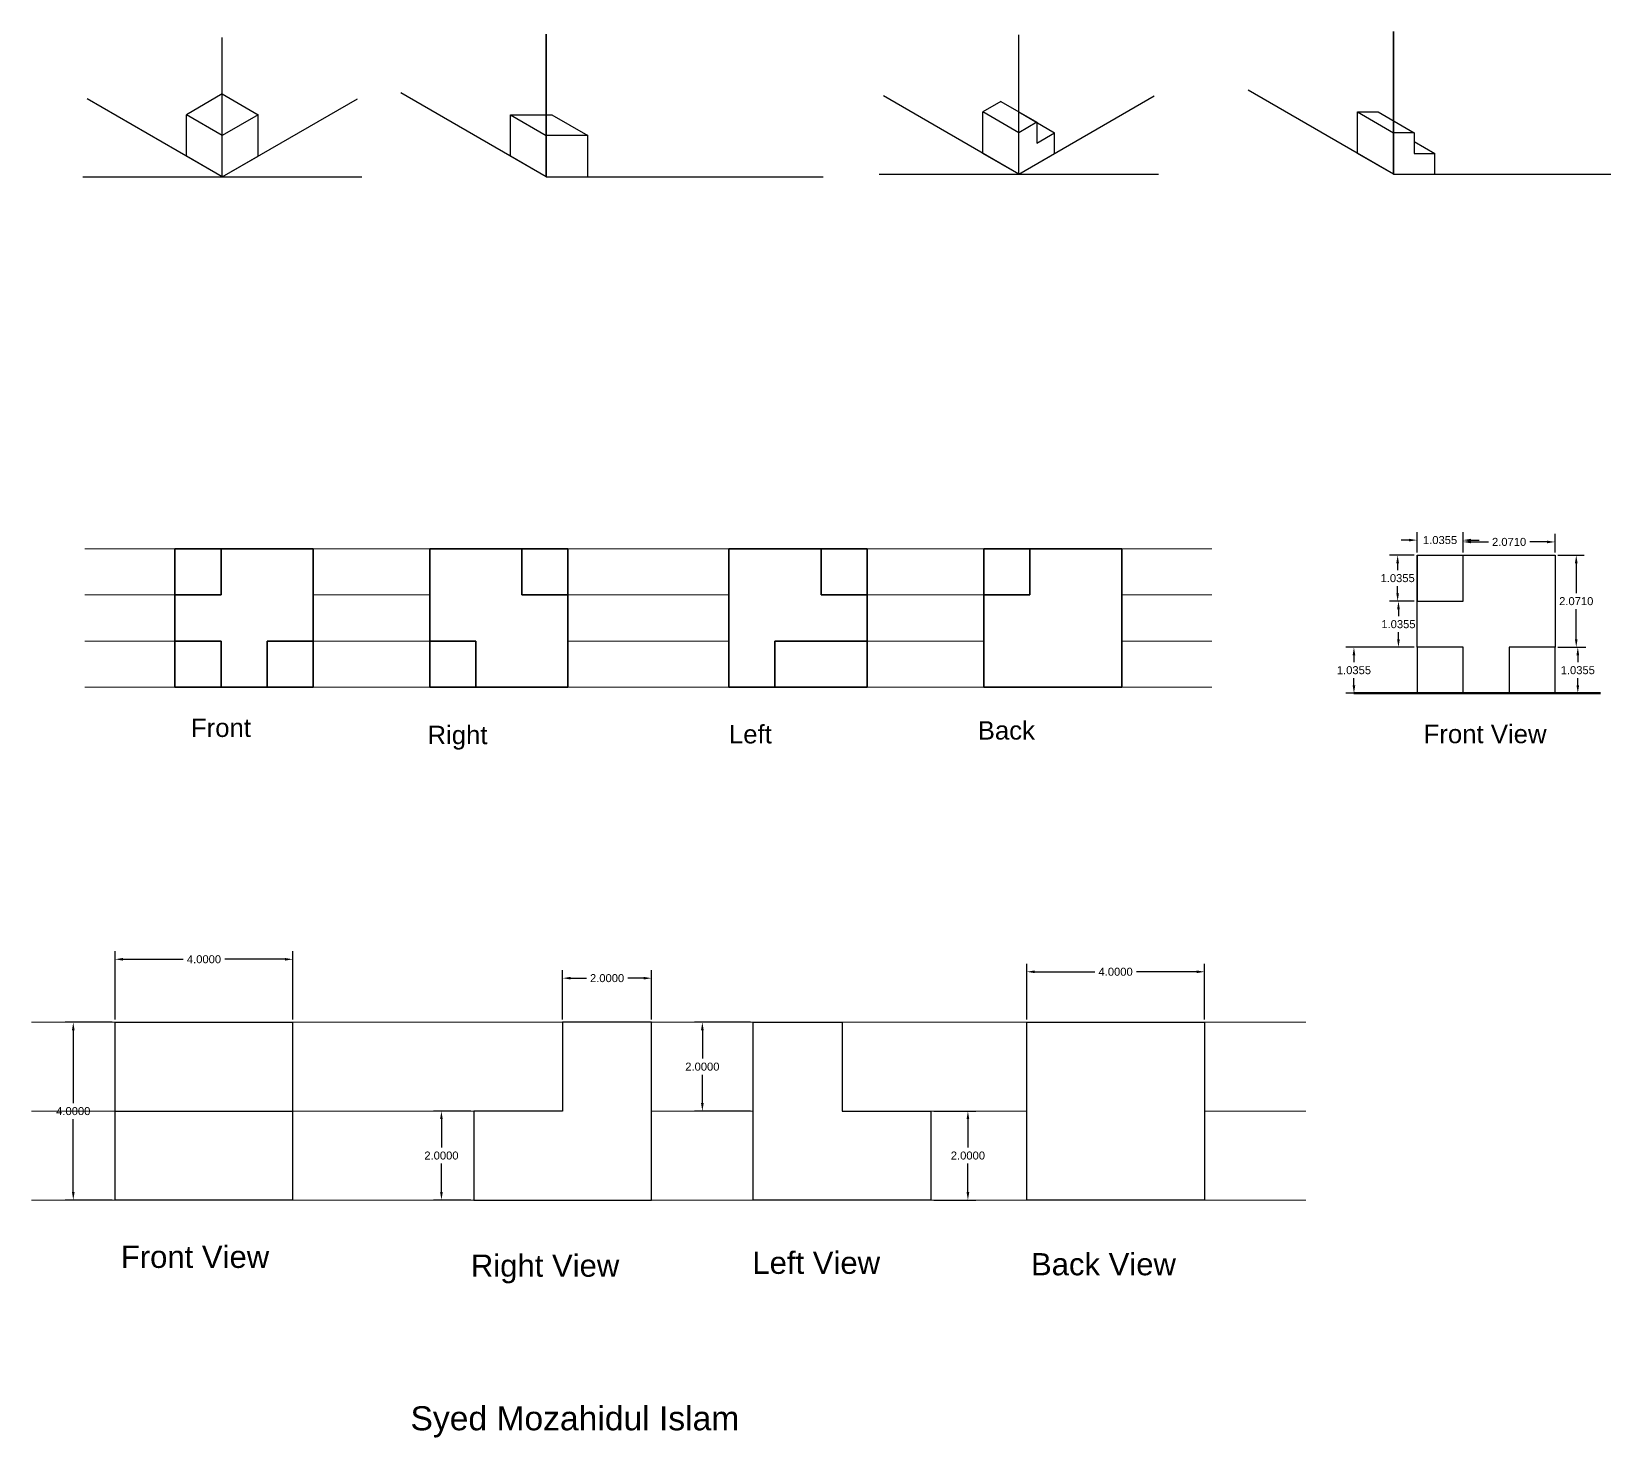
# Model space of a CAD drawing. Header units: inches. Extents: x 23 to 89.1, y 10.8 to 43.4.
# Drawn here: x 23.04 to 58.42, y 10.76 to 42.39 of the extents above; entities that cross this region are included whole.
import ezdxf

# ---------------------------------------------------------------- set-up
doc = ezdxf.new("R2010")
doc.units = ezdxf.units.IN
doc.header["$MEASUREMENT"] = 0
for name, color, linetype in [('Dimention', 210, 'Continuous'), ('Layer1', 50, 'Continuous'), ('Layer2', 10, 'Continuous')]:
    doc.layers.add(name, color=color, linetype=linetype)
for name, color, linetype, lineweight in [('Drawing', 10, 'Continuous', 35), ('Ground', 92, 'Continuous', 211), ('Layer3', 50, 'Continuous', 18), ('Porjection', 210, 'Continuous', 40), ('Porjection @ 1', 210, 'Continuous', 40), ('Projection', 7, 'Continuous', 5), ('Text', 130, 'Continuous', 211)]:
    doc.layers.add(name, color=color, linetype=linetype, lineweight=lineweight)
doc.styles.get("Standard").update_dxf_attribs({"font": 'arial.ttf'})
doc.dimstyles.new('Annotative', dxfattribs={"dimscale": 0, "dimtxt": 0.18, "dimasz": 0.18, "dimexe": 0.18, "dimexo": 0.0625, "dimgap": 0.09, "dimtad": 0, "dimtih": 1, "dimtoh": 1, "dimdec": 4, "dimzin": 0, "dimdsep": 46, "dimtxsty": 'Standard', "dimcen": 0.09, "dimadec": 0, "dimazin": 0, "dimtfac": 1, "dimtdec": 4, "dimtofl": 0, "dimtmove": 0, "dimatfit": 3, "dimfxl": 0, "dimtolj": 1, "dimtzin": 0, "dimarcsym": 0})
doc.dimstyles.get("Standard").update_dxf_attribs({"dimtxt": 0.18, "dimasz": 0.18, "dimexe": 0.18, "dimexo": 0.0625, "dimgap": 0.09, "dimtad": 0, "dimtih": 1, "dimtoh": 1, "dimdec": 4, "dimzin": 0, "dimdsep": 46, "dimtxsty": 'Standard', "dimcen": 0.09, "dimadec": 0, "dimazin": 0, "dimtfac": 1, "dimtdec": 4, "dimtofl": 0, "dimtmove": 0, "dimatfit": 3, "dimfxl": 0, "dimtolj": 1, "dimtzin": 0, "dimarcsym": 0})

# ---------------------------------------------------------------- blocks, each defined once
blk = doc.blocks.new('*D61')
at = {"layer": 'Defpoints', "color": 0, "transparency": 16777216}
for p in [(55.238, 30.949), (54.203, 30.61), (55.238, 30.61)]:
    blk.add_point(p, dxfattribs=at)
at = {"layer": 'Porjection', "color": 0, "lineweight": -2, "transparency": 16777216}
for p, q in [((54.023, 30.949), (53.843, 30.949)), ((54.203, 30.673), (54.203, 31.129)), ((55.238, 30.673), (55.238, 31.129)), ((55.418, 30.949), (55.598, 30.949))]:
    blk.add_line(p, q, dxfattribs=at)
at = {"layer": 'Porjection', "color": 0, "transparency": 16777216}
for points in [[(54.023, 30.979), (54.023, 30.919), (54.203, 30.949)], [(55.418, 30.979), (55.418, 30.919), (55.238, 30.949)]]:
    blk.add_solid(points, dxfattribs=at)
at = {"layer": 'Porjection', "color": 0, "transparency": 16777216, "insert": (54.721, 30.949), "char_height": 0.18, "attachment_point": 5}
blk.add_mtext('\\A1;1.0355', dxfattribs=at)
blk = doc.blocks.new('*D62')
at = {"layer": 'Defpoints', "color": 0, "transparency": 16777216}
for p in [(57.309, 30.908), (55.238, 30.61), (57.309, 30.61)]:
    blk.add_point(p, dxfattribs=at)
at = {"layer": 'Porjection', "color": 0, "lineweight": -2, "transparency": 16777216}
for p, q in [((55.238, 30.673), (55.238, 31.088)), ((55.418, 30.908), (55.809, 30.908)), ((57.129, 30.908), (56.739, 30.908)), ((57.309, 30.673), (57.309, 31.088))]:
    blk.add_line(p, q, dxfattribs=at)
at = {"layer": 'Porjection', "color": 0, "transparency": 16777216}
for points in [[(55.418, 30.938), (55.418, 30.878), (55.238, 30.908)], [(57.129, 30.938), (57.129, 30.878), (57.309, 30.908)]]:
    blk.add_solid(points, dxfattribs=at)
at = {"layer": 'Porjection', "color": 0, "transparency": 16777216, "insert": (56.274, 30.908), "char_height": 0.18, "attachment_point": 5}
blk.add_mtext('\\A1;2.0710', dxfattribs=at)
blk = doc.blocks.new('*D63')
at = {"layer": 'Defpoints', "color": 0, "transparency": 16777216}
for p in [(57.309, 30.61), (57.309, 28.539), (57.784, 28.539)]:
    blk.add_point(p, dxfattribs=at)
at = {"layer": 'Porjection', "color": 0, "lineweight": -2, "transparency": 16777216}
for p, q in [((57.372, 30.61), (57.964, 30.61)), ((57.784, 30.43), (57.784, 29.757)), ((57.784, 28.719), (57.784, 29.393)), ((57.372, 28.539), (57.964, 28.539))]:
    blk.add_line(p, q, dxfattribs=at)
at = {"layer": 'Porjection', "color": 0, "transparency": 16777216}
for points in [[(57.754, 30.43), (57.814, 30.43), (57.784, 30.61)], [(57.754, 28.719), (57.814, 28.719), (57.784, 28.539)]]:
    blk.add_solid(points, dxfattribs=at)
at = {"layer": 'Porjection', "color": 0, "transparency": 16777216, "insert": (57.784, 29.575), "char_height": 0.18, "attachment_point": 5}
blk.add_mtext('\\A1;2.0710', dxfattribs=at)
blk = doc.blocks.new('*D64')
at = {"layer": 'Defpoints', "color": 0, "transparency": 16777216}
for p in [(57.309, 28.539), (57.309, 27.504), (57.819, 27.504)]:
    blk.add_point(p, dxfattribs=at)
at = {"layer": 'Porjection', "color": 0, "lineweight": -2, "transparency": 16777216}
for p, q in [((57.372, 28.539), (57.999, 28.539)), ((57.819, 28.359), (57.819, 28.204)), ((57.819, 27.684), (57.819, 27.84)), ((57.372, 27.504), (57.999, 27.504))]:
    blk.add_line(p, q, dxfattribs=at)
at = {"layer": 'Porjection', "color": 0, "transparency": 16777216}
for points in [[(57.789, 28.359), (57.849, 28.359), (57.819, 28.539)], [(57.789, 27.684), (57.849, 27.684), (57.819, 27.504)]]:
    blk.add_solid(points, dxfattribs=at)
at = {"layer": 'Porjection', "color": 0, "transparency": 16777216, "insert": (57.819, 28.022), "char_height": 0.18, "attachment_point": 5}
blk.add_mtext('\\A1;1.0355', dxfattribs=at)
blk = doc.blocks.new('*D65')
at = {"layer": 'Defpoints', "color": 0, "transparency": 16777216}
for p in [(54.203, 30.61), (53.767, 29.575), (54.203, 29.575)]:
    blk.add_point(p, dxfattribs=at)
at = {"layer": 'Porjection', "color": 0, "lineweight": -2, "transparency": 16777216}
for p, q in [((54.14, 30.61), (53.587, 30.61)), ((53.767, 30.43), (53.767, 30.275)), ((53.767, 29.755), (53.767, 29.911)), ((54.14, 29.575), (53.587, 29.575))]:
    blk.add_line(p, q, dxfattribs=at)
at = {"layer": 'Porjection', "color": 0, "transparency": 16777216}
for points in [[(53.737, 30.43), (53.797, 30.43), (53.767, 30.61)], [(53.737, 29.755), (53.797, 29.755), (53.767, 29.575)]]:
    blk.add_solid(points, dxfattribs=at)
at = {"layer": 'Porjection', "color": 0, "transparency": 16777216, "insert": (53.767, 30.093), "char_height": 0.18, "attachment_point": 5}
blk.add_mtext('\\A1;1.0355', dxfattribs=at)
blk = doc.blocks.new('*D66')
at = {"layer": 'Defpoints', "color": 0, "transparency": 16777216}
for p in [(54.203, 29.575), (53.785, 28.539), (54.203, 28.539)]:
    blk.add_point(p, dxfattribs=at)
at = {"layer": 'Porjection', "color": 0, "lineweight": -2, "transparency": 16777216}
for p, q in [((54.14, 29.575), (53.605, 29.575)), ((53.785, 29.395), (53.785, 29.239)), ((53.785, 28.719), (53.785, 28.875)), ((54.14, 28.539), (53.605, 28.539))]:
    blk.add_line(p, q, dxfattribs=at)
at = {"layer": 'Porjection', "color": 0, "transparency": 16777216}
for points in [[(53.755, 29.395), (53.815, 29.395), (53.785, 29.575)], [(53.755, 28.719), (53.815, 28.719), (53.785, 28.539)]]:
    blk.add_solid(points, dxfattribs=at)
at = {"layer": 'Porjection', "color": 0, "transparency": 16777216, "insert": (53.785, 29.057), "char_height": 0.18, "attachment_point": 5}
blk.add_mtext('\\A1;1.0355', dxfattribs=at)
blk = doc.blocks.new('*D67')
at = {"layer": 'Defpoints', "color": 0, "transparency": 16777216}
for p in [(54.203, 28.539), (52.784, 27.504), (54.203, 27.504)]:
    blk.add_point(p, dxfattribs=at)
at = {"layer": 'Porjection', "color": 0, "lineweight": -2, "transparency": 16777216}
for p, q in [((54.14, 28.539), (52.604, 28.539)), ((52.784, 28.359), (52.784, 28.204)), ((52.784, 27.684), (52.784, 27.84)), ((54.14, 27.504), (52.604, 27.504))]:
    blk.add_line(p, q, dxfattribs=at)
at = {"layer": 'Porjection', "color": 0, "transparency": 16777216}
for points in [[(52.754, 28.359), (52.814, 28.359), (52.784, 28.539)], [(52.754, 27.684), (52.814, 27.684), (52.784, 27.504)]]:
    blk.add_solid(points, dxfattribs=at)
at = {"layer": 'Porjection', "color": 0, "transparency": 16777216, "insert": (52.784, 28.022), "char_height": 0.18, "attachment_point": 5}
blk.add_mtext('\\A1;1.0355', dxfattribs=at)
blk = doc.blocks.new('*D91')
at = {"layer": 'Defpoints', "color": 0, "transparency": 16777216}
for p in [(28.918, 21.519), (24.918, 20.103), (28.918, 20.103)]:
    blk.add_point(p, dxfattribs=at)
at = {"layer": 'Dimention', "color": 0, "lineweight": -2, "transparency": 16777216}
for p, q in [((24.918, 20.166), (24.918, 21.699)), ((28.918, 20.166), (28.918, 21.699)), ((25.098, 21.519), (26.451, 21.519)), ((28.738, 21.519), (27.385, 21.519))]:
    blk.add_line(p, q, dxfattribs=at)
at = {"layer": 'Dimention', "color": 0, "transparency": 16777216}
for points in [[(25.098, 21.549), (25.098, 21.489), (24.918, 21.519)], [(28.738, 21.549), (28.738, 21.489), (28.918, 21.519)]]:
    blk.add_solid(points, dxfattribs=at)
at = {"layer": 'Dimention', "color": 0, "transparency": 16777216, "insert": (26.918, 21.519), "char_height": 0.18, "attachment_point": 5}
blk.add_mtext('\\A1;4.0000', dxfattribs=at)
blk = doc.blocks.new('*D92')
at = {"layer": 'Defpoints', "color": 0, "transparency": 16777216}
for p in [(24.918, 20.103), (23.978, 16.103), (24.918, 16.103)]:
    blk.add_point(p, dxfattribs=at)
at = {"layer": 'Dimention', "color": 0, "lineweight": -2, "transparency": 16777216}
for p, q in [((24.856, 20.103), (23.798, 20.103)), ((23.978, 19.923), (23.978, 18.285)), ((23.978, 16.283), (23.978, 17.922)), ((24.856, 16.103), (23.798, 16.103))]:
    blk.add_line(p, q, dxfattribs=at)
at = {"layer": 'Dimention', "color": 0, "transparency": 16777216}
for points in [[(23.948, 19.923), (24.008, 19.923), (23.978, 20.103)], [(23.948, 16.283), (24.008, 16.283), (23.978, 16.103)]]:
    blk.add_solid(points, dxfattribs=at)
at = {"layer": 'Dimention', "color": 0, "transparency": 16777216, "insert": (23.978, 18.103), "char_height": 0.18, "attachment_point": 5}
blk.add_mtext('\\A1;4.0000', dxfattribs=at)
blk = doc.blocks.new('*D93')
at = {"layer": 'Defpoints', "color": 0, "transparency": 16777216}
for p in [(36.985, 21.094), (34.985, 20.103), (36.985, 20.103)]:
    blk.add_point(p, dxfattribs=at)
at = {"layer": 'Dimention', "color": 0, "lineweight": -2, "transparency": 16777216}
for p, q in [((34.985, 20.166), (34.985, 21.274)), ((36.985, 20.166), (36.985, 21.274)), ((35.165, 21.094), (35.52, 21.094)), ((36.805, 21.094), (36.45, 21.094))]:
    blk.add_line(p, q, dxfattribs=at)
at = {"layer": 'Dimention', "color": 0, "transparency": 16777216}
for points in [[(35.165, 21.124), (35.165, 21.064), (34.985, 21.094)], [(36.805, 21.124), (36.805, 21.064), (36.985, 21.094)]]:
    blk.add_solid(points, dxfattribs=at)
at = {"layer": 'Dimention', "color": 0, "transparency": 16777216, "insert": (35.985, 21.094), "char_height": 0.18, "attachment_point": 5}
blk.add_mtext('\\A1;2.0000', dxfattribs=at)
blk = doc.blocks.new('*D94')
at = {"layer": 'Defpoints', "color": 0, "transparency": 16777216}
for p in [(32.985, 18.103), (32.259, 16.103), (32.985, 16.103)]:
    blk.add_point(p, dxfattribs=at)
at = {"layer": 'Dimention', "color": 0, "lineweight": -2, "transparency": 16777216}
for p, q in [((32.923, 18.103), (32.079, 18.103)), ((32.259, 17.923), (32.259, 17.285)), ((32.259, 16.283), (32.259, 16.922)), ((32.923, 16.103), (32.079, 16.103))]:
    blk.add_line(p, q, dxfattribs=at)
at = {"layer": 'Dimention', "color": 0, "transparency": 16777216}
for points in [[(32.229, 17.923), (32.289, 17.923), (32.259, 18.103)], [(32.229, 16.283), (32.289, 16.283), (32.259, 16.103)]]:
    blk.add_solid(points, dxfattribs=at)
at = {"layer": 'Dimention', "color": 0, "transparency": 16777216, "insert": (32.259, 17.103), "char_height": 0.18, "attachment_point": 5}
blk.add_mtext('\\A1;2.0000', dxfattribs=at)
blk = doc.blocks.new('*D95')
at = {"layer": 'Defpoints', "color": 0, "transparency": 16777216}
for p in [(39.27, 20.103), (38.128, 18.103), (39.27, 18.103)]:
    blk.add_point(p, dxfattribs=at)
at = {"layer": 'Dimention', "color": 0, "lineweight": -2, "transparency": 16777216}
for p, q in [((39.207, 20.103), (37.948, 20.103)), ((38.128, 19.923), (38.128, 19.285)), ((38.128, 18.283), (38.128, 18.922)), ((39.207, 18.103), (37.948, 18.103))]:
    blk.add_line(p, q, dxfattribs=at)
at = {"layer": 'Dimention', "color": 0, "transparency": 16777216}
for points in [[(38.098, 19.923), (38.158, 19.923), (38.128, 20.103)], [(38.098, 18.283), (38.158, 18.283), (38.128, 18.103)]]:
    blk.add_solid(points, dxfattribs=at)
at = {"layer": 'Dimention', "color": 0, "transparency": 16777216, "insert": (38.128, 19.103), "char_height": 0.18, "attachment_point": 5}
blk.add_mtext('\\A1;2.0000', dxfattribs=at)
blk = doc.blocks.new('*D96')
at = {"layer": 'Defpoints', "color": 0, "transparency": 16777216}
for p in [(43.27, 18.103), (43.27, 16.103), (44.101, 16.103)]:
    blk.add_point(p, dxfattribs=at)
at = {"layer": 'Dimention', "color": 0, "lineweight": -2, "transparency": 16777216}
for p, q in [((43.332, 18.103), (44.281, 18.103)), ((44.101, 17.923), (44.101, 17.285)), ((44.101, 16.283), (44.101, 16.922)), ((43.332, 16.103), (44.281, 16.103))]:
    blk.add_line(p, q, dxfattribs=at)
at = {"layer": 'Dimention', "color": 0, "transparency": 16777216}
for points in [[(44.071, 17.923), (44.131, 17.923), (44.101, 18.103)], [(44.071, 16.283), (44.131, 16.283), (44.101, 16.103)]]:
    blk.add_solid(points, dxfattribs=at)
at = {"layer": 'Dimention', "color": 0, "transparency": 16777216, "insert": (44.101, 17.103), "char_height": 0.18, "attachment_point": 5}
blk.add_mtext('\\A1;2.0000', dxfattribs=at)
blk = doc.blocks.new('*D97')
at = {"layer": 'Defpoints', "color": 0, "transparency": 16777216}
for p in [(49.423, 21.238), (45.423, 20.103), (49.423, 20.103)]:
    blk.add_point(p, dxfattribs=at)
at = {"layer": 'Dimention', "color": 0, "lineweight": -2, "transparency": 16777216}
for p, q in [((45.423, 20.166), (45.423, 21.418)), ((45.603, 21.238), (46.956, 21.238)), ((49.243, 21.238), (47.89, 21.238)), ((49.423, 20.166), (49.423, 21.418))]:
    blk.add_line(p, q, dxfattribs=at)
at = {"layer": 'Dimention', "color": 0, "transparency": 16777216}
for points in [[(45.603, 21.268), (45.603, 21.208), (45.423, 21.238)], [(49.243, 21.268), (49.243, 21.208), (49.423, 21.238)]]:
    blk.add_solid(points, dxfattribs=at)
at = {"layer": 'Dimention', "color": 0, "transparency": 16777216, "insert": (47.423, 21.238), "char_height": 0.18, "attachment_point": 5}
blk.add_mtext('\\A1;4.0000', dxfattribs=at)

msp = doc.modelspace()

# ---------------------------------------------------------------- linework, layer by layer
for p, q in [((27.30158, 30.75017), (26.26606, 30.75017)), ((54.20285, 30.61035), (55.23836, 30.61035)), ((54.20285, 30.61035), (54.20285, 29.57484)), ((55.23836, 30.61035), (57.30939, 30.61035)), ((55.23836, 29.57484), (55.23836, 30.61035)), ((57.30939, 30.61035), (57.30939, 28.53933)), ((54.20285, 28.53933), (54.20285, 29.57484)), ((54.20285, 29.57484), (55.23836, 29.57484)), ((29.37261, 27.64363), (29.37261, 28.67915)), ((55.23836, 28.53933), (54.20285, 28.53933)), ((54.20285, 28.53933), (54.20285, 27.50381)), ((55.23836, 27.50381), (55.23836, 28.53933)), ((57.30939, 28.53933), (56.27387, 28.53933)), ((56.27387, 28.53933), (56.27387, 27.50381)), ((57.30939, 27.50381), (57.30939, 28.53933)), ((38.72619, 27.64363), (39.76171, 27.64363)), ((54.20285, 27.50381), (55.23836, 27.50381)), ((56.27387, 27.50381), (55.23836, 27.50381)), ((56.27387, 27.50381), (57.30939, 27.50381))]:
    msp.add_line(p, q)
at = {"layer": 'Dimention'}
msp.add_line((26.26606, 27.64363), (26.26606, 28.67915), dxfattribs=at)
at = {"layer": 'Drawing'}
for p, q in [((26.26606, 29.71466), (26.26606, 30.75017)), ((26.26606, 30.75017), (27.30158, 30.75017)), ((27.30158, 30.75017), (27.30158, 29.71466)), ((27.30158, 30.75017), (29.37261, 30.75017)), ((29.37261, 30.75017), (29.37261, 28.67915)), ((34.0683, 30.75017), (31.99727, 30.75017)), ((31.99727, 30.75017), (31.99727, 28.67915)), ((34.0683, 29.71466), (34.0683, 30.75017)), ((34.0683, 30.75017), (35.10381, 30.75017)), ((35.10381, 30.75017), (35.10381, 29.71466)), ((40.79722, 30.75017), (38.72619, 30.75017)), ((38.72619, 30.75017), (38.72619, 27.64363)), ((40.79722, 29.71466), (40.79722, 30.75017)), ((40.79722, 30.75017), (41.83273, 30.75017)), ((41.83273, 30.75017), (41.83273, 29.71466)), ((44.4574, 29.71466), (44.4574, 30.75017)), ((44.4574, 30.75017), (45.49291, 30.75017)), ((47.56394, 30.75017), (45.49291, 30.75017)), ((45.49291, 30.75017), (45.49291, 29.71466)), ((47.56394, 27.64363), (47.56394, 30.75017)), ((27.30158, 29.71466), (26.26606, 29.71466)), ((26.26606, 29.71466), (26.26606, 28.67915)), ((35.10381, 29.71466), (34.0683, 29.71466)), ((35.10381, 27.64363), (35.10381, 29.71466)), ((41.83273, 29.71466), (40.79722, 29.71466)), ((41.83273, 29.71466), (41.83273, 28.67915)), ((45.49291, 29.71466), (44.4574, 29.71466)), ((44.4574, 29.71466), (44.4574, 27.64363)), ((26.26606, 28.67915), (27.30158, 28.67915)), ((26.26606, 28.67915), (26.26606, 27.64363)), ((27.30158, 28.67915), (27.30158, 27.64363)), ((28.33709, 28.67915), (29.37261, 28.67915)), ((28.33709, 27.64363), (28.33709, 28.67915)), ((29.37261, 27.64363), (29.37261, 28.67915)), ((31.99727, 28.67915), (33.03279, 28.67915)), ((31.99727, 28.67915), (31.99727, 27.64363)), ((33.03279, 28.67915), (33.03279, 27.64363)), ((39.76171, 28.67915), (39.76171, 27.64363)), ((39.76171, 28.67915), (41.83273, 28.67915)), ((41.83273, 27.64363), (41.83273, 28.67915)), ((26.26606, 27.64363), (29.37261, 27.64363)), ((31.99727, 27.64363), (35.10381, 27.64363)), ((38.72619, 27.64363), (41.83273, 27.64363)), ((44.4574, 27.64363), (47.56394, 27.64363))]:
    msp.add_line(p, q, dxfattribs=at)
at = {"layer": 'Ground'}
msp.add_line((52.78437, 27.50381), (58.32669, 27.50381), dxfattribs=at)
at = {"layer": 'Layer1'}
for p, q in [((27.32993, 39.12191), (27.32993, 42.25279)), ((34.61687, 39.12191), (34.61687, 42.33085)), ((34.61687, 42.33085), (34.61687, 39.12191)), ((45.24416, 39.18351), (45.24416, 42.31439)), ((53.67202, 39.18351), (53.67202, 42.39245)), ((53.67202, 42.39245), (53.67202, 39.18351)), ((53.67202, 39.18351), (50.40211, 41.07263)), ((27.32993, 39.12191), (24.28679, 40.87887)), ((27.32993, 39.12191), (30.37308, 40.87887)), ((34.61687, 39.12191), (31.34696, 41.01103)), ((45.24416, 39.18351), (42.20101, 40.94047)), ((45.24416, 39.18351), (48.2873, 40.94047)), ((24.18977, 39.12191), (30.4701, 39.12191)), ((34.61687, 39.12191), (40.84292, 39.12191)), ((42.10399, 39.18351), (48.38432, 39.18351)), ((53.67202, 39.18351), (59.89807, 39.18351)), ((36.98535, 20.1035), (34.98535, 20.1035)), ((34.98535, 20.1035), (34.98535, 18.1035)), ((36.98535, 16.1035), (36.98535, 20.1035)), ((39.26986, 16.1035), (39.26986, 20.1035)), ((39.26986, 20.1035), (41.26986, 20.1035)), ((41.26986, 20.1035), (41.26986, 18.1035)), ((45.42318, 20.1035), (49.42318, 20.1035)), ((45.42318, 16.1035), (45.42318, 20.1035)), ((49.42318, 20.1035), (49.42318, 16.1035)), ((24.91843, 18.1035), (28.91843, 18.1035)), ((24.91843, 16.1035), (24.91843, 18.1035)), ((28.91843, 16.1035), (28.91843, 18.1035)), ((34.98535, 18.1035), (32.98535, 18.1035)), ((32.98535, 18.1035), (32.98535, 16.1035)), ((41.26986, 18.1035), (43.26986, 18.1035)), ((43.26986, 18.1035), (43.26986, 16.1035)), ((28.91843, 16.1035), (24.91843, 16.1035)), ((32.98535, 16.1035), (36.98535, 16.1035)), ((43.26986, 16.1035), (39.26986, 16.1035)), ((49.42318, 16.1035), (45.42318, 16.1035))]:
    msp.add_line(p, q, dxfattribs=at)
msp.add_lwpolyline([(55.23836, 27.50381), (55.23836, 28.53933), (54.20285, 28.53933), (54.20285, 29.57484), (55.23836, 29.57484), (55.23836, 30.61035), (57.30939, 30.61035), (57.30939, 28.53933), (56.27387, 28.53933), (56.27387, 27.50381)], dxfattribs=at)
at = {"layer": 'Layer2'}
for p, q in [((27.32993, 40.98583), (26.52283, 40.51985)), ((27.32993, 40.05387), (27.32993, 40.98583)), ((27.32993, 40.98583), (28.13704, 40.51985)), ((44.8406, 40.81444), (44.43705, 40.58145)), ((44.8406, 40.81444), (45.64771, 40.34846)), ((26.52283, 39.58789), (26.52283, 40.51985)), ((27.32993, 40.05387), (26.52283, 40.51985)), ((28.13704, 40.51985), (27.32993, 40.05387)), ((28.13704, 39.58789), (28.13704, 40.51985)), ((33.8099, 39.58812), (33.8099, 40.52008)), ((33.8099, 40.52008), (34.61687, 40.05387)), ((33.8099, 40.52008), (34.74186, 40.52008)), ((34.74186, 40.52008), (35.54883, 40.05387)), ((44.43705, 39.64949), (44.43705, 40.58145)), ((45.24416, 40.11547), (44.43705, 40.58145)), ((45.24416, 40.11547), (45.24416, 40.58145)), ((45.24416, 40.58145), (46.05126, 40.11547)), ((45.64771, 40.34846), (45.24416, 40.11547)), ((45.64771, 40.34846), (45.64771, 39.88248)), ((52.86505, 39.64972), (52.86505, 40.58168)), ((52.86505, 40.58168), (53.67202, 40.11547)), ((52.86505, 40.58168), (53.33103, 40.58168)), ((53.33103, 40.58168), (54.138, 40.11547)), ((27.32993, 39.12191), (27.32993, 40.05387)), ((34.61687, 39.12191), (34.61687, 40.05387)), ((35.54883, 40.05387), (34.61687, 40.05387)), ((35.54883, 39.12191), (35.54883, 40.05387)), ((45.24416, 39.18351), (45.24416, 40.11547)), ((45.64771, 39.88248), (46.05126, 40.11547)), ((46.05126, 39.64949), (46.05126, 40.11547)), ((53.67202, 39.18351), (53.67202, 40.11547)), ((54.138, 40.11547), (53.67202, 40.11547)), ((53.79701, 40.1157), (53.79741, 40.11547)), ((54.138, 40.11547), (54.138, 39.64949)), ((45.24416, 39.18351), (44.43705, 39.64949)), ((45.24416, 39.18351), (46.05126, 39.64949)), ((53.67202, 39.18351), (52.86505, 39.64972)), ((54.138, 39.9187), (54.60399, 39.64949)), ((54.138, 39.64949), (54.60399, 39.64949)), ((54.60399, 39.18351), (54.60399, 39.64949)), ((27.32993, 39.12191), (26.52283, 39.58789)), ((27.32993, 39.12191), (28.13704, 39.58789)), ((34.61687, 39.12191), (33.8099, 39.58812)), ((34.61687, 39.12191), (35.54883, 39.12191)), ((53.67202, 39.18351), (54.60399, 39.18351)), ((24.91843, 20.1035), (28.91843, 20.1035)), ((24.91843, 18.1035), (24.91843, 20.1035)), ((28.91843, 18.1035), (28.91843, 20.1035))]:
    msp.add_line(p, q, dxfattribs=at)
for points in [[(54.20285, 29.57484), (54.20285, 30.61035), (55.23836, 30.61035)], [(57.30939, 27.50381), (57.30939, 28.53933)]]:
    msp.add_lwpolyline(points, dxfattribs=at)
at = {"layer": 'Layer3'}
msp.add_lwpolyline([(54.20285, 27.50381), (54.20285, 28.53933)], dxfattribs=at)
at = {"layer": 'Projection'}
for p, q in [((26.26606, 30.75017), (24.2354, 30.75017)), ((26.26606, 30.75017), (27.30158, 30.75017)), ((26.26606, 29.71466), (26.26606, 30.75017)), ((29.37261, 30.75017), (31.99727, 30.75017)), ((34.0683, 30.75017), (35.10381, 30.75017)), ((35.10381, 30.75017), (35.10381, 29.71466)), ((35.10381, 30.75017), (38.72619, 30.75017)), ((40.79722, 30.75017), (41.83273, 30.75017)), ((41.83273, 29.71466), (41.83273, 30.75017)), ((41.83273, 30.75017), (41.83273, 29.71466)), ((41.83273, 30.75017), (44.4574, 30.75017)), ((44.4574, 30.75017), (44.4574, 29.71466)), ((44.4574, 30.75017), (45.49291, 30.75017)), ((47.56394, 30.75017), (49.59057, 30.75017)), ((26.26606, 29.71466), (24.2354, 29.71466)), ((29.37261, 29.71466), (31.99727, 29.71466)), ((35.10381, 29.71466), (38.72619, 29.71466)), ((41.83273, 29.71466), (44.4574, 29.71466)), ((47.56394, 29.71466), (49.59057, 29.71466)), ((26.26606, 28.67915), (24.2354, 28.67915)), ((29.37261, 28.67915), (29.37261, 27.64363)), ((29.37261, 28.67915), (31.99727, 28.67915)), ((31.99727, 28.67915), (31.99727, 27.64363)), ((35.10381, 28.67915), (38.72619, 28.67915)), ((41.83273, 27.64363), (41.83273, 28.67915)), ((41.83273, 28.67915), (44.4574, 28.67915)), ((47.56394, 28.67915), (49.59057, 28.67915)), ((26.26606, 27.64363), (24.2354, 27.64363)), ((31.99727, 27.64363), (29.37261, 27.64363)), ((38.72619, 27.64363), (35.10381, 27.64363)), ((44.4574, 27.64363), (41.83273, 27.64363)), ((47.56394, 27.64363), (49.59057, 27.64363)), ((24.91843, 20.1035), (23.03749, 20.1035)), ((28.91843, 20.1035), (34.98535, 20.1035)), ((36.98535, 20.1035), (39.26986, 20.1035)), ((41.26986, 20.1035), (45.42318, 20.1035)), ((49.42318, 20.1035), (51.7002, 20.1035)), ((24.91843, 18.1035), (23.03749, 18.1035)), ((28.91843, 18.1035), (32.98535, 18.1035)), ((36.98535, 18.1035), (39.26986, 18.1035)), ((43.26986, 18.1035), (45.42318, 18.1035)), ((49.42318, 18.1035), (51.7002, 18.1035)), ((24.91843, 16.1035), (23.03749, 16.1035)), ((28.91843, 16.1035), (32.98535, 16.1035)), ((36.98535, 16.1035), (39.26986, 16.1035)), ((43.26986, 16.1035), (45.42318, 16.1035)), ((49.42318, 16.1035), (51.7002, 16.1035))]:
    msp.add_line(p, q, dxfattribs=at)

# ---------------------------------------------------------------- texts
at = {"layer": 'Layer2', "insert": (31.56322, 11.4642), "char_height": 0.5411985, "attachment_point": 1}
msp.add_mtext_dynamic_manual_height_columns('Syed Mozahidul Islam', width=78.5129377, gutter_width=2.70599, heights=[0], dxfattribs=at)
at = {"layer": 'Text', "attachment_point": 1}
for s, width, gutter_width, insert, char_height in [('Front ', 3.501786, 0.2071, (26.62443, 26.93512), 0.414205), ('Back ', 3.501786, 0.2071, (44.32219, 26.87587), 0.414205), ('Right ', 3.501786, 0.2071, (31.94577, 26.77296), 0.414205), ('Left', 3.501786, 0.2071, (38.72619, 26.79012), 0.414205), ('Front View', 3.501786, 0.2071, (54.35154, 26.79529), 0.414205), ('Front View', 4.5958919, 1, (25.04699, 15.07587), 0.5), ('Right View', 4.5958919, 1, (32.92107, 14.87757), 0.5), ('Left View', 4.5958919, 1, (39.25247, 14.94179), 0.5), ('Back View', 4.5958919, 1, (45.5196, 14.90968), 0.5)]:
    msp.add_mtext_dynamic_manual_height_columns(s, width=width, gutter_width=gutter_width, heights=[0], dxfattribs=dict(at, insert=insert, char_height=char_height))

# ---------------------------------------------------------------- dimensions: what is measured, and where the dimension line sits
at = {"layer": 'Dimention'}
for base, p1, p2, picture, middle in [((28.91843, 21.51922), (24.91843, 20.1035), (28.91843, 20.1035), '*D91', (26.91843, 21.51922)), ((36.98535, 21.09383), (34.98535, 20.1035), (36.98535, 20.1035), '*D93', (35.98535, 21.09383)), ((49.42318, 21.23782), (45.42318, 20.1035), (49.42318, 20.1035), '*D97', (47.42318, 21.23782))]:
    dim = msp.add_linear_dim(base=base, p1=p1, p2=p2, dimstyle='Standard', dxfattribs=at)
    dim.commit()
    dim.dimension.update_dxf_attribs({"geometry": picture, "text_midpoint": middle})
for base, p1, p2, picture, middle in [((23.97796, 16.1035), (24.91843, 20.1035), (24.91843, 16.1035), '*D92', (23.97796, 18.1035)), ((38.12761, 18.1035), (39.26986, 20.1035), (39.26986, 18.1035), '*D95', (38.12761, 19.1035)), ((32.25865, 16.1035), (32.98535, 18.1035), (32.98535, 16.1035), '*D94', (32.25865, 17.1035)), ((44.10135, 16.1035), (43.26986, 18.1035), (43.26986, 16.1035), '*D96', (44.10135, 17.1035))]:
    dim = msp.add_linear_dim(base=base, p1=p1, p2=p2, angle=90, dimstyle='Standard', dxfattribs=at)
    dim.commit()
    dim.dimension.update_dxf_attribs({"geometry": picture, "text_midpoint": middle})
at = {"layer": 'Porjection @ 1'}
for base, p1, p2, picture, middle in [((55.23836, 30.94938), (54.20285, 30.61035), (55.23836, 30.61035), '*D61', (54.7206, 30.94938)), ((57.30939, 30.90831), (55.23836, 30.61035), (57.30939, 30.61035), '*D62', (56.27387, 30.90831))]:
    dim = msp.add_linear_dim(base=base, p1=p1, p2=p2, dimstyle='Annotative', override={"dimscale": 1, "dimtix": 0, "dimtofl": 0, "dimtmove": 0, "dimatfit": 3}, dxfattribs=at)
    dim.commit()
    dim.dimension.update_dxf_attribs({"geometry": picture, "text_midpoint": middle})
for base, p1, p2, picture, middle in [((53.76737, 29.57484), (54.20285, 30.61035), (54.20285, 29.57484), '*D65', (53.76737, 30.0926)), ((57.78419, 28.53933), (57.30939, 30.61035), (57.30939, 28.53933), '*D63', (57.78419, 29.57484)), ((53.78491, 28.53933), (54.20285, 29.57484), (54.20285, 28.53933), '*D66', (53.78491, 29.05708)), ((52.78437, 27.50381), (54.20285, 28.53933), (54.20285, 27.50381), '*D67', (52.78437, 28.02157)), ((57.81927, 27.50381), (57.30939, 28.53933), (57.30939, 27.50381), '*D64', (57.81927, 28.02157))]:
    dim = msp.add_linear_dim(base=base, p1=p1, p2=p2, angle=90, dimstyle='Annotative', override={"dimscale": 1, "dimtix": 0, "dimtofl": 0, "dimtmove": 0, "dimatfit": 3}, dxfattribs=at)
    dim.commit()
    dim.dimension.update_dxf_attribs({"geometry": picture, "text_midpoint": middle})

doc.saveas('drawing.dxf')
